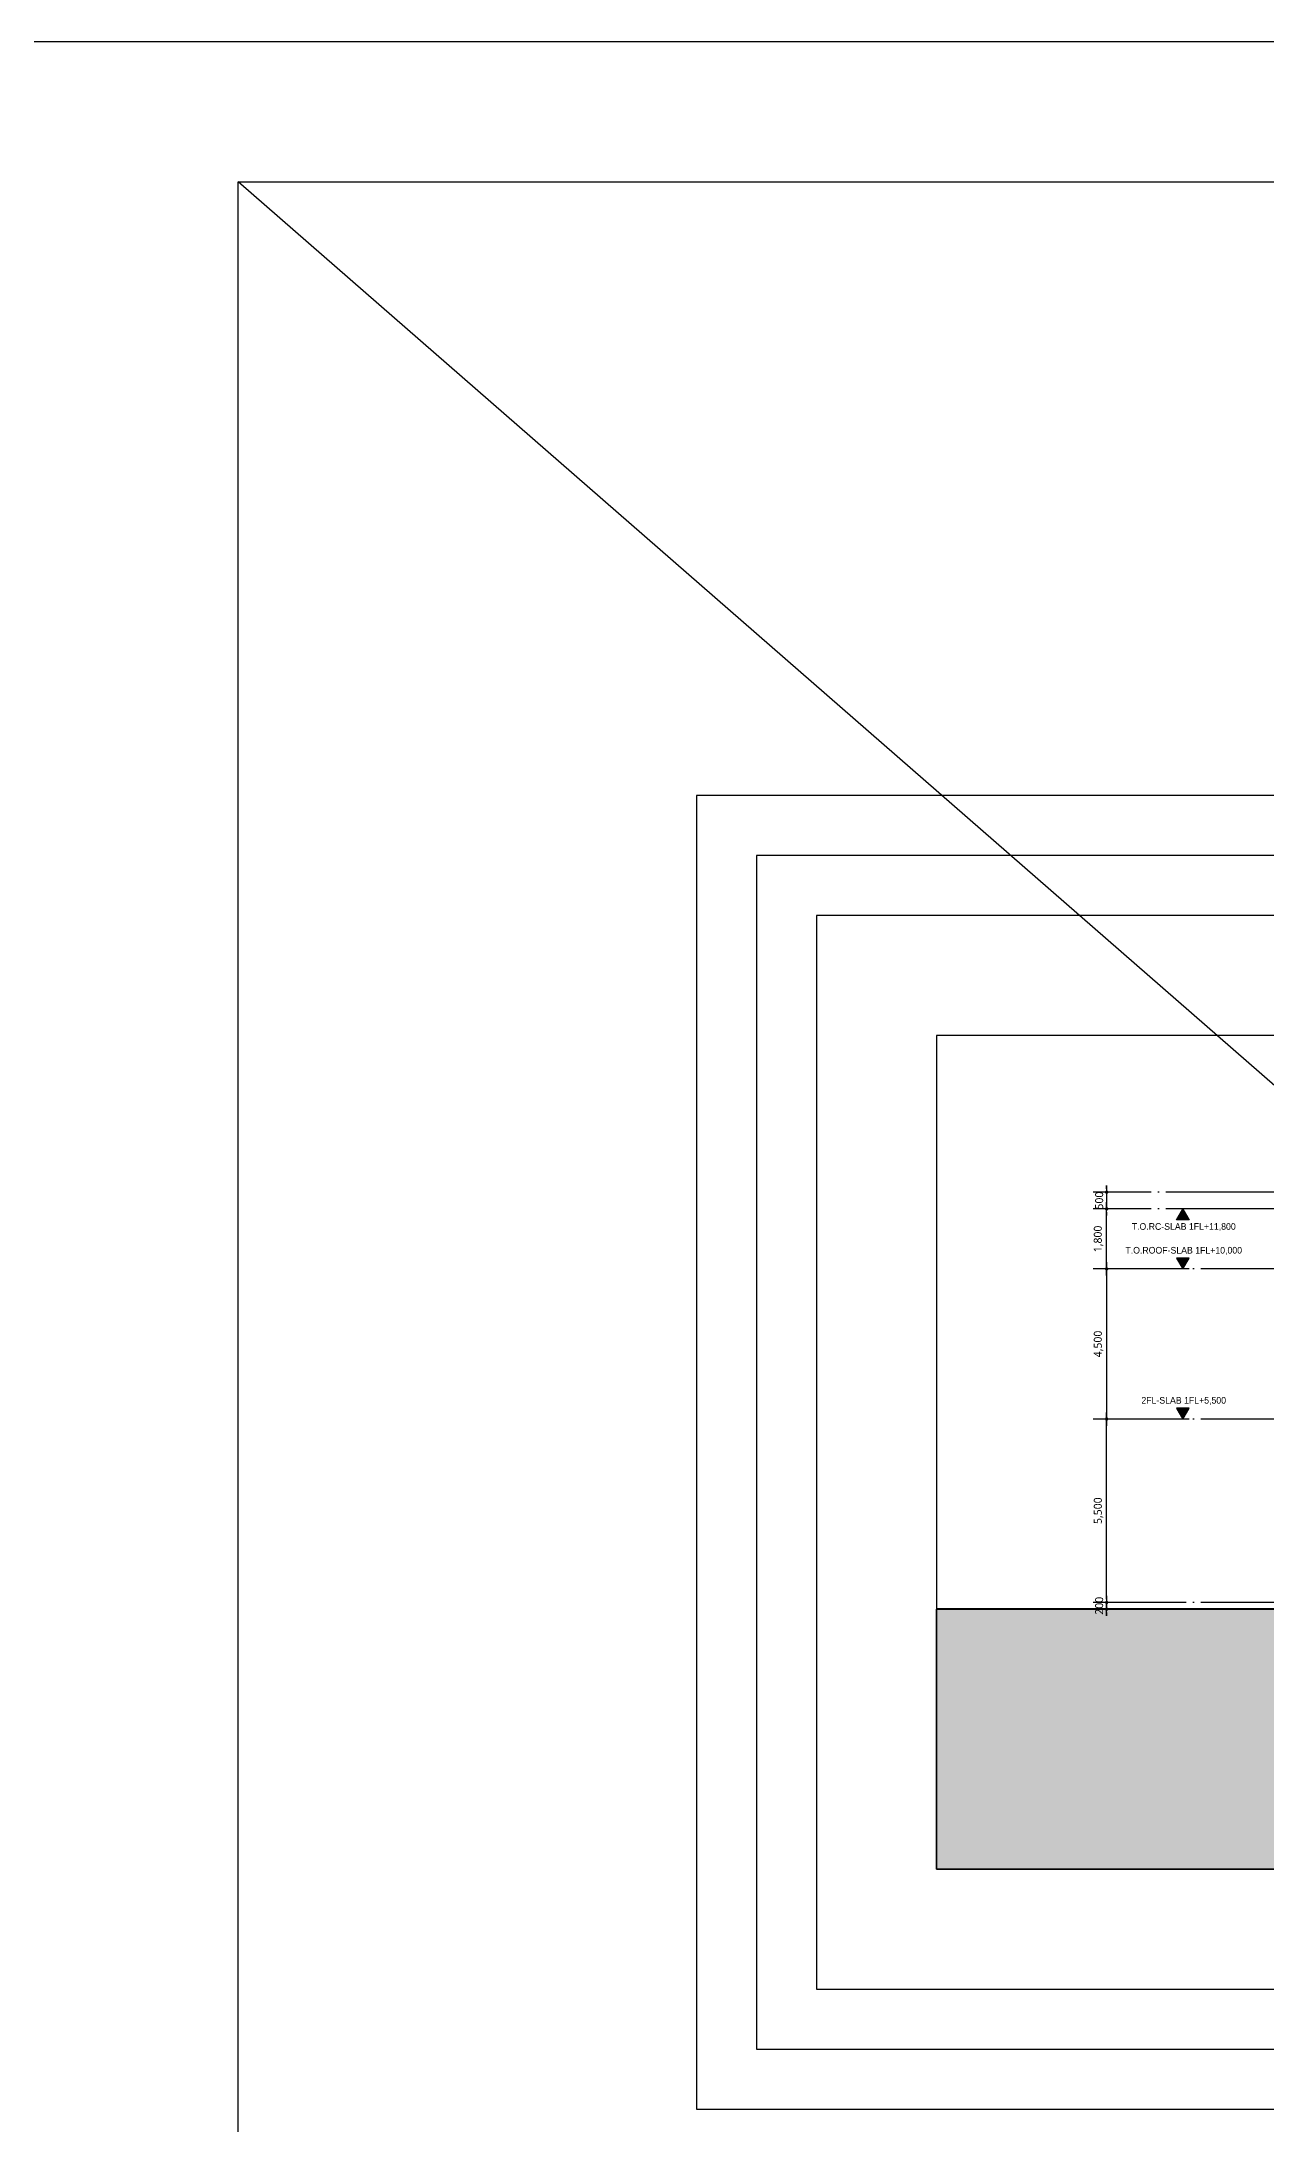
# Model space of a CAD drawing. Header units: millimetres. Extents: x 0 to 672800, y 0 to 118800.
# Drawn here: x 171610 to 208338, y 56343 to 118800 of the extents above; entities that cross this region are included whole.
import ezdxf
from ezdxf.enums import TextEntityAlignment as Align

# ---------------------------------------------------------------- set-up
doc = ezdxf.new("R2010")
doc.units = ezdxf.units.MM
doc.header["$LTSCALE"] = 200
doc.linetypes.add('CEN-GAUN', pattern=[32.2, 30, -1, 0.2, -1])
doc.layers.get('DEFPOINTS').update_dxf_attribs({"color": 137})
for name, color, linetype in [('CEN', 1, 'CEN-GAUN'), ('GL', 2, 'Continuous'), ('SOL-253', 253, 'Continuous')]:
    doc.layers.add(name, color=color, linetype=linetype)
doc.layers.add('check', color=61, linetype='Continuous', plot=False)
doc.styles.add('돋움', font='')
doc.styles.add('맑은고딕', font='malgun.ttf')
doc.styles.get('돋움').set_extended_font_data('Dotum')
doc.dimstyles.new('CJAK', dxfattribs={"dimscale": 200, "dimtxt": 1.2, "dimasz": 0.5, "dimexe": 2, "dimexo": 3, "dimgap": 0.5, "dimtad": 1, "dimdec": 0, "dimzin": 1, "dimdsep": 46, "dimlunit": 6, "dimtxsty": '맑은고딕', "dimblk": 'CJDOT', "dimcen": 0.09, "dimdle": 1, "dimclrd": 256, "dimclre": 256, "dimclrt": 256, "dimadec": 0, "dimazin": 0, "dimtfac": 1, "dimtdec": 0, "dimtix": 1, "dimtmove": 2, "dimatfit": 3, "dimldrblk": 'CJDOT', "dimfxl": 1, "dimtolj": 1, "dimtzin": 1, "dimarcsym": 0})

# ---------------------------------------------------------------- blocks, each defined once
blk = doc.blocks.new('CJDOT')
blk.add_line((-2, 0), (2, 0))
at = {"const_width": 0.5}
blk.add_lwpolyline([(-0.25, 0, 1), (0.25, 0, 1)], format="xyb", close=True, dxfattribs=at)
blk = doc.blocks.new('*D239')
at = {"layer": 'check', "lineweight": -2, "transparency": 16777216}
for p, q in [((204871, 77495), (203149, 77495)), ((203549, 72095), (203549, 77395)), ((204871, 71995), (203149, 71995))]:
    blk.add_line(p, q, dxfattribs=at)
at = {"layer": 'DEFPOINTS', "color": 0, "transparency": 16777216}
for p in [(203549, 77495), (205471, 77495), (205471, 71995)]:
    blk.add_point(p, dxfattribs=at)
at = {"layer": 'check', "lineweight": -2, "transparency": 16777216, "xscale": 100, "yscale": 100, "zscale": 100}
for p, rotation in [((203549, 77495), 90), ((203549, 71995), 270)]:
    blk.add_blockref('CJDOT', p, dxfattribs=dict(at, rotation=rotation))
at = {"layer": 'check', "transparency": 16777216, "insert": (203304, 74745), "char_height": 240, "attachment_point": 5, "rotation": 90, "style": '맑은고딕'}
blk.add_mtext('\\A1;5,500', dxfattribs=at)
blk = doc.blocks.new('*D240')
at = {"layer": 'check', "lineweight": -2, "transparency": 16777216}
for p, q in [((204871, 81995), (203149, 81995)), ((203549, 81895), (203549, 77595)), ((204871, 77495), (203149, 77495))]:
    blk.add_line(p, q, dxfattribs=at)
at = {"layer": 'DEFPOINTS', "color": 0, "transparency": 16777216}
for p in [(205471, 81995), (203549, 77495), (205471, 77495)]:
    blk.add_point(p, dxfattribs=at)
at = {"layer": 'check', "lineweight": -2, "transparency": 16777216, "xscale": 100, "yscale": 100, "zscale": 100}
for p, rotation in [((203549, 81995), 90), ((203549, 77495), 270)]:
    blk.add_blockref('CJDOT', p, dxfattribs=dict(at, rotation=rotation))
at = {"layer": 'check', "transparency": 16777216, "insert": (203304, 79745), "char_height": 240, "attachment_point": 5, "rotation": 90, "style": '맑은고딕'}
blk.add_mtext('\\A1;4,500', dxfattribs=at)
blk = doc.blocks.new('*D247')
at = {"layer": 'check', "lineweight": -2, "transparency": 16777216}
for p, q in [((204871, 83795), (203149, 83795)), ((203549, 82095), (203549, 83695)), ((204871, 81995), (203149, 81995))]:
    blk.add_line(p, q, dxfattribs=at)
at = {"layer": 'DEFPOINTS', "color": 0, "transparency": 16777216}
for p in [(203549, 83795), (205471, 83795), (205471, 81995)]:
    blk.add_point(p, dxfattribs=at)
at = {"layer": 'check', "lineweight": -2, "transparency": 16777216, "xscale": 100, "yscale": 100, "zscale": 100}
for p, rotation in [((203549, 83795), 90), ((203549, 81995), 270)]:
    blk.add_blockref('CJDOT', p, dxfattribs=dict(at, rotation=rotation))
at = {"layer": 'check', "transparency": 16777216, "insert": (203304, 82895), "char_height": 240, "attachment_point": 5, "rotation": 90, "style": '맑은고딕'}
blk.add_mtext('\\A1;1,800', dxfattribs=at)
blk = doc.blocks.new('*D248')
at = {"layer": 'check', "lineweight": -2, "transparency": 16777216}
for p, q in [((204871, 71995), (203149, 71995)), ((203549, 72095), (203549, 72195)), ((203549, 71995), (203549, 71795)), ((204871, 71795), (203149, 71795)), ((203549, 71695), (203549, 71595))]:
    blk.add_line(p, q, dxfattribs=at)
at = {"layer": 'DEFPOINTS', "color": 0, "transparency": 16777216}
for p in [(205471, 71995), (203549, 71795), (205471, 71795)]:
    blk.add_point(p, dxfattribs=at)
at = {"layer": 'check', "lineweight": -2, "transparency": 16777216, "xscale": 100, "yscale": 100, "zscale": 100}
for p, rotation in [((203549, 71995), 270), ((203549, 71795), 90)]:
    blk.add_blockref('CJDOT', p, dxfattribs=dict(at, rotation=rotation))
at = {"layer": 'check', "transparency": 16777216, "insert": (203325, 71895), "char_height": 240, "attachment_point": 5, "rotation": 90, "style": '맑은고딕'}
blk.add_mtext('\\A1;200', dxfattribs=at)
blk = doc.blocks.new('*D221')
at = {"layer": 'check', "lineweight": -2, "transparency": 16777216}
for p, q in [((203549, 84395), (203549, 84495)), ((204871, 84295), (203149, 84295)), ((204871, 83795), (203149, 83795)), ((203549, 84295), (203549, 83795)), ((203549, 83695), (203549, 83595))]:
    blk.add_line(p, q, dxfattribs=at)
at = {"layer": 'DEFPOINTS', "color": 0, "transparency": 16777216}
for p in [(203549, 83795), (205471, 84295), (205471, 83795)]:
    blk.add_point(p, dxfattribs=at)
at = {"layer": 'check', "lineweight": -2, "transparency": 16777216, "xscale": 100, "yscale": 100, "zscale": 100}
for p, rotation in [((203549, 84295), 270), ((203549, 83795), 90)]:
    blk.add_blockref('CJDOT', p, dxfattribs=dict(at, rotation=rotation))
at = {"layer": 'check', "transparency": 16777216, "insert": (203325, 84045), "char_height": 240, "attachment_point": 5, "rotation": 90, "style": '맑은고딕'}
blk.add_mtext('\\A1;500', dxfattribs=at)
blk = doc.blocks.new('단면레벨-1')
at = {"layer": 'DEFPOINTS'}
blk.add_hatch(color=256, dxfattribs=at).paths.add_polyline_path([(2176.32, 144.32), (2178.59, 148.25), (2174.05, 148.25)])
for p, q in [((2174.05, 148.25), (2176.32, 144.32)), ((2178.59, 148.25), (2174.05, 148.25)), ((2178.59, 144.32), (2174.05, 144.32)), ((2176.32, 144.32), (2178.59, 148.25))]:
    blk.add_line(p, q, dxfattribs=at)
at = {"layer": 'DEFPOINTS', "style": '돋움'}
blk.add_attdef('GL.+1500', text='', height=2.81, dxfattribs=at).set_placement((2176.69, 150.85), align=Align.MIDDLE)

msp = doc.modelspace()

# ---------------------------------------------------------------- hatches: boundary and pattern name
at = {"layer": 'SOL-253'}
h = msp.add_hatch(color=256, dxfattribs=at)
h.dxf.hatch_style = 1
edge = h.paths.add_edge_path()
edge.add_arc((262129.2, 9210.8), 60864.9, 82.884241, 95.505277)
edge.add_line((256290, 69794.9), (256290, 69944.9))
edge.add_line((256290, 69944.9), (253050, 69944.9))
edge.add_line((253050, 69944.9), (253050, 69794.9))
edge.add_line((253050, 69794.9), (252750, 69794.9))
edge.add_line((252750, 69794.9), (252750, 69294.9))
edge.add_line((252750, 69294.9), (252450, 69294.9))
edge.add_line((252450, 69294.9), (252450, 71084.9))
edge.add_line((252450, 71084.9), (252100, 71084.9))
edge.add_line((252100, 71084.9), (252100, 71144.9))
edge.add_line((252100, 71144.9), (252200, 71144.9))
edge.add_line((252200, 71144.9), (252200, 71534.9))
edge.add_line((252200, 71534.9), (243075, 71534.9))
edge.add_line((243075, 71534.9), (224050, 71534.9))
edge.add_line((224050, 71534.9), (224050, 70144.9))
edge.add_line((224050, 70144.9), (224150, 70144.9))
edge.add_line((224150, 70144.9), (224150, 70084.9))
edge.add_line((224150, 70084.9), (209050, 70084.9))
edge.add_line((209050, 70084.9), (209050, 70144.9))
edge.add_line((209050, 70144.9), (209150, 70144.9))
edge.add_line((209150, 70144.9), (209150, 71644.9))
edge.add_line((209150, 71644.9), (208850, 71644.9))
edge.add_line((208850, 71644.9), (208850, 71794.9))
edge.add_line((208850, 71794.9), (198450, 71794.9))
edge.add_line((198450, 71794.9), (198450, 63994.9))
edge.add_line((198450, 63994.9), (302815.1, 63994.9))
edge.add_line((302815.1, 63994.9), (302815.1, 67109.6))
edge.add_line((302815.1, 67109.6), (297073.5, 67109.6))
edge.add_line((297073.5, 67109.6), (297073.5, 66509.6))
edge.add_line((297073.5, 66509.6), (295823.5, 66509.6))
edge.add_line((295823.5, 66509.6), (295823.5, 67109.6))
edge.add_line((295823.5, 67109.6), (282073.5, 67109.6))
edge.add_line((282073.5, 67109.6), (282073.5, 66509.6))
edge.add_line((282073.5, 66509.6), (280775, 66509.6))
edge.add_line((280775, 66509.6), (280775, 67394.9))
edge.add_line((280775, 67394.9), (278553.6, 67394.9))
edge.add_line((278553.6, 67394.9), (278553.6, 66694.9))
edge.add_line((278553.6, 66694.9), (278653.6, 66694.9))
edge.add_line((278653.6, 66694.9), (278653.6, 66434.9))
edge.add_line((278653.6, 66434.9), (277745.9, 66434.9))
edge.add_line((277745.9, 66434.9), (277431.8, 66734.9))
edge.add_line((277431.8, 66734.9), (271611.3, 66734.9))
edge.add_line((271611.3, 66734.9), (271311.3, 66434.9))
edge.add_line((271311.3, 66434.9), (270203.6, 66434.9))
edge.add_line((270203.6, 66434.9), (270203.6, 66394.9))
edge.add_line((270203.6, 66394.9), (269483.3, 66394.9))
edge.add_line((269483.3, 66394.9), (269483.3, 66494.9))
edge.add_line((269483.3, 66494.9), (269583.3, 66494.9))
edge.add_line((269583.3, 66494.9), (269583.3, 66994.9))
edge.add_line((269583.3, 66994.9), (269668.8, 69606.9))

# ---------------------------------------------------------------- linework, layer by layer
at = {"layer": 'CEN'}
for p, q in [((224201, 84294.9), (204450, 84294.9)), ((224201, 83794.9), (204450, 83794.9)), ((289650, 81994.9), (204450, 81994.9)), ((289650, 77494.9), (204450, 77494.9)), ((289650, 71994.9), (204450, 71994.9))]:
    msp.add_line(p, q, dxfattribs=at)
at = {"layer": 'DEFPOINTS'}
msp.add_line((209450, 86741.6), (177500, 114600), dxfattribs=at)
for points in [[(168200, 118800), (336400, 118800), (336400, 0), (168200, 0)], [(314900, 4200), (177500, 4200), (177500, 114600), (314900, 114600)], [(310015.1, 56794.9), (310015.1, 96194.9), (191250, 96194.9), (191250, 56794.9)], [(308215.1, 58594.9), (308215.1, 94394.9), (193050, 94394.9), (193050, 58594.9)], [(306415.1, 60394.9), (306415.1, 92594.9), (194850, 92594.9), (194850, 60394.9)], [(302815.1, 63994.9), (302815.1, 88994.9), (198450, 88994.9), (198450, 63994.9)]]:
    msp.add_lwpolyline(points, close=True, dxfattribs=at)
at = {"layer": 'GL', "lineweight": 40}
msp.add_lwpolyline([(209150, 71794.9), (198450, 71794.9)], dxfattribs=at)
at = {"layer": 'SOL-253'}
msp.add_lwpolyline([(302815.1, 63994.9), (198450, 63994.9), (198450, 71794.9), (208850, 71794.9), (208850, 71644.9), (209150, 71644.9), (209150, 70144.9), (209050, 70144.9), (209050, 70084.9), (224150, 70084.9), (224150, 70144.9), (224050, 70144.9), (224050, 71534.9), (243075, 71534.9)], dxfattribs=at)

# ---------------------------------------------------------------- block references
at = {"layer": 'DEFPOINTS'}
ref = msp.add_blockref('단면레벨-1', (24469.2, 95821.7), dxfattribs=dict(at, xscale=-83.33333333333333, yscale=83.33333333333333, zscale=83.33333333333333, rotation=180))
ref.add_attrib('GL.+1500', 'T.O.RC-SLAB 1FL+11,800', dxfattribs={"height": 200, "style": '돋움'}).set_placement((205859.9, 83251.2), align=Align.MIDDLE)
ref = msp.add_blockref('단면레벨-1', (24469.2, 69968.2), dxfattribs=dict(at, xscale=83.33333333333333, yscale=83.33333333333333, zscale=83.33333333333333))
ref.add_attrib('GL.+1500', 'T.O.ROOF-SLAB 1FL+10,000', dxfattribs={"height": 200, "style": '돋움'}).set_placement((205859.9, 82538.7), align=Align.MIDDLE)
ref = msp.add_blockref('단면레벨-1', (24469.2, 65468.2), dxfattribs=dict(at, xscale=83.33333333333333, yscale=83.33333333333333, zscale=83.33333333333333))
ref.add_attrib('GL.+1500', '2FL-SLAB 1FL+5,500', dxfattribs={"height": 200, "style": '돋움'}).set_placement((205859.9, 78038.7), align=Align.MIDDLE)

# ---------------------------------------------------------------- dimensions: what is measured, and where the dimension line sits
at = {"layer": 'check'}
for base, p1, p2, angle, picture, middle in [((203548.6, 83794.9), (205470.8, 84294.9), (205470.8, 83794.9), 270, '*D221', (203324.6, 84044.9)), ((203548.6, 83794.9), (205470.8, 81994.9), (205470.8, 83794.9), 90, '*D247', (203303.8, 82894.9)), ((203548.6, 77494.9), (205470.8, 81994.9), (205470.8, 77494.9), 270, '*D240', (203304.5, 79744.9)), ((203548.6, 77494.9), (205470.8, 71994.9), (205470.8, 77494.9), 90, '*D239', (203304.5, 74744.9)), ((203548.6, 71794.9), (205470.8, 71994.9), (205470.8, 71794.9), 270, '*D248', (203324.6, 71894.9))]:
    dim = msp.add_linear_dim(base=base, p1=p1, p2=p2, angle=angle, dimstyle='CJAK', dxfattribs=at)
    dim.commit()
    dim.dimension.update_dxf_attribs({"geometry": picture, "text_midpoint": middle})

doc.saveas('drawing.dxf')
